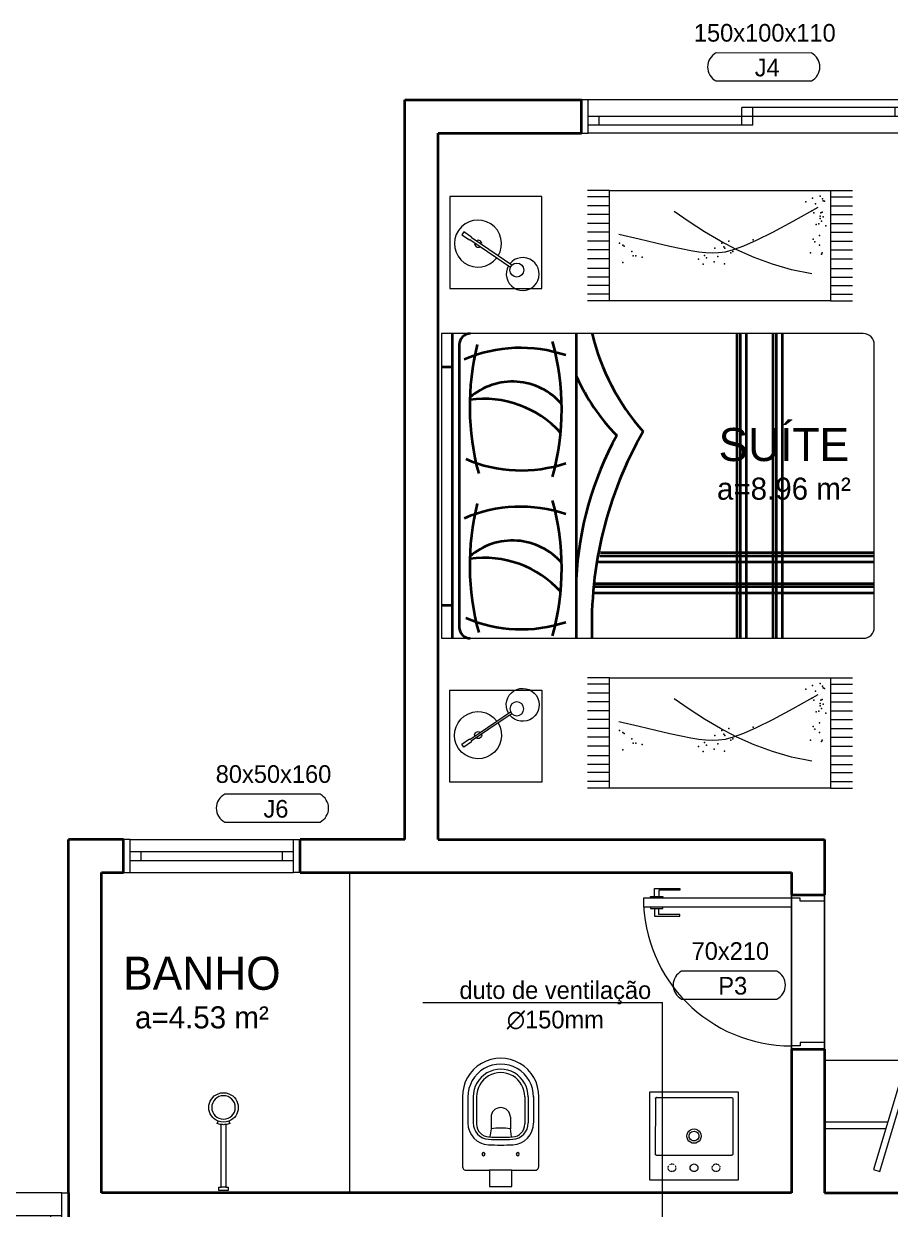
# Model space of a CAD drawing. Header units: millimetres. Extents: x 13204 to 24802, y 21209 to 40694.
# Drawn here: x 23448 to 23841, y 36718 to 37255 of the extents above; entities that cross this region are included whole.
import ezdxf
from ezdxf.enums import TextEntityAlignment as Align

# ---------------------------------------------------------------- set-up
doc = ezdxf.new("R2010")
doc.units = ezdxf.units.MM
doc.linetypes.add('CACHE', pattern=[0.24, 0.12, -0.12])
doc.linetypes.add('CONTINU', pattern=[0])
for name, color, linetype, lineweight in [('ESPECARQ', 2, 'Continuous', 20), ('Esquadrias', 2, 'Continuous', 20), ('Hachura', 8, 'Continuous', 0), ('Layout', 6, 'Continuous', 15), ('Layout-int', 1, 'Continuous', 40), ('Louças', 150, 'Continuous', 15), ('MOBILIÁRIO', 6, 'Continuous', 13), ('Moveis', 6, 'Continuous', 13), ('PAREDE', 1, 'Continuous', 40), ('Paredes', 1, 'Continuous', 40), ('PISO', 5, 'Continuous', 5), ('TEXTO', 4, 'Continuous', 5)]:
    doc.layers.add(name, color=color, linetype=linetype, lineweight=lineweight)
doc.styles.add('LANA', font='stylu.ttf')
doc.styles.add('REGUA60', font='cityb___.ttf', dxfattribs={"width": 1.4})

# ---------------------------------------------------------------- blocks, each defined once
blk = doc.blocks.new('7408317_p')
at = {"layer": 'Louças'}
blk.add_lwpolyline([(200, 198.7), (198.2, 200.5), (-198.3, 200.5), (-200, 198.7), (-200, -197.7), (-198.3, -199.5), (198.2, -199.5), (200, -197.7)], close=True, dxfattribs=at)
at = {"layer": 'Louças', "linetype": 'CACHE'}
for points in [[(-100, 161.5, 1.00004), (-100, 126.5)], [(-100, 126.5, 1.000058), (-100, 161.5)], [(100, 161.5, 1.000022), (100, 126.5)], [(100, 126.5, 1.000056), (100, 161.5)]]:
    blk.add_lwpolyline(points, format="xyb", dxfattribs=at)
at = {"layer": 'Louças', "linetype": 'CONTINU'}
for points in [[(0, 161.5, 1.00026), (0, 126.5)], [(0, 126.5, 1.000277), (0, 161.5)], [(-170.3, 87.5, 0.414587), (-175.3, 82.5)], [(175.4, 82.5, 0.414612), (170.4, 87.5)], [(0, 33, 1.000349), (0, -32)], [(0, 22.7, 1.000759), (0, -21.8)], [(0, -32, 1.000654), (0, 33)], [(0, -21.8, 1.000698), (0, 22.7)], [(-173.6, -173, -0.197042), (-175, -169.5)], [(-175, -169.5, 0.414578), (-170, -174.5)], [(-170, -174.5, -0.19704), (-173.6, -173)], [(170.6, -174.5, 0.413833), (175, -170.1)]]:
    blk.add_lwpolyline(points, format="xyb", dxfattribs=at)
for points in [[(-175, -169.5), (-175.3, 82.5)], [(-170.3, 87.5), (170.4, 87.5)], [(175, -170.1), (175.4, 82.5)], [(-170, -174.5), (170.6, -174.5)]]:
    blk.add_lwpolyline(points, dxfattribs=at)
blk = doc.blocks.new('7113117_p')
at = {"layer": 'Louças'}
blk.add_lwpolyline([(172.9, -144, 0.467984), (153.2, -124.3), (50, -124.3), (50, -50.4), (-50.4, -50.4), (-50.4, -124.3), (-153.6, -124.3, 0.441665), (-173.3, -144), (-173.3, -457.4, 1.008711), (172.9, -457.4)], format="xyb", close=True, dxfattribs=at)
at = {"layer": 'Louças', "linetype": 'CONTINU'}
blk.add_lwpolyline([(-50.4, -124.3), (50, -124.3)], dxfattribs=at)
at = {"layer": 'Louças', "color": 8, "linetype": 'CONTINU'}
for points in [[(-77.7, -190.6, 1), (-77.7, -204.4)], [(-77.7, -204.4, 1), (-77.7, -190.6)], [(77.7, -190.6, 1), (77.7, -204.4)], [(77.7, -204.4, 1), (77.7, -190.6)], [(-55.5, -240.3, 0.40075), (-148.8, -338.1)], [(-55, -265.2, 0.398103), (-124.8, -338.9)], [(55.1, -240.3, 0.027466), (-55.5, -240.3)], [(54.7, -265.2, 0.027933), (-55, -265.2)], [(124.4, -338.9, 0.398024), (54.7, -265.2)], [(148.4, -338.1, 0.400736), (55.1, -240.3)], [(-53.8, -275.4, 0.398153), (-109.4, -334.2)], [(53.4, -275.4, 0.02758), (-53.8, -275.4)], [(-43.9, -311.9, 0.088949), (43.5, -312)], [(109, -334.2, 0.398153), (53.4, -275.4)], [(-43.9, -364.6, 0.417873), (0, -408.2)], [(0, -408.2, 0.414762), (43.5, -364.6)], [(-148.8, -456.1, 1.005641), (148.4, -456.1)], [(-124.8, -457.4, 1.001107), (124.4, -457.1)], [(-109.4, -457.4, 1.001183), (109, -457.1)]]:
    blk.add_lwpolyline(points, format="xyb", dxfattribs=at)
for points in [[(-48.9, -275.2), (-43.9, -311.9)], [(-43.9, -364.6), (-43.9, -311.9)], [(43.5, -312), (48.5, -275.2)], [(43.5, -364.6), (43.5, -312)], [(-148.8, -458.5), (-148.8, -339)], [(-124.8, -457.4), (-124.8, -338.9)], [(-109.4, -457.4), (-109.4, -334.2)], [(109, -457.1), (109, -334.2)], [(124.4, -457.1), (124.4, -338.9)], [(148.4, -458.5), (148.4, -339)]]:
    blk.add_lwpolyline(points, dxfattribs=at)
blk = doc.blocks.new('Chu002')
at = {"layer": 'Louças'}
blk.add_line((-15, 23.1), (15, 23.1), dxfattribs=at)
blk.add_lwpolyline([(36.5, 657.1, 0.189243), (-36.5, 657.1, 0.681742), (-36.5, 470.9), (-43.2, 455.2, 0.063779), (-15, 447.8), (-15, 23.1), (-32, 23.1), (-32, 0), (32, 0), (32, 23.1), (15, 23.1), (15, 447.9, 0.063667), (43.1, 455.4), (36.5, 470.9, 0.681742)], format="xyb", close=True, dxfattribs=at)
blk.add_circle((0, 564), 80, dxfattribs=at)
for centre, radius, start, end in [((0, 564), 100, 248.5678, 291.4322), ((-0.3, 561.7), 114.8, 262.63886, 277.65289)]:
    blk.add_arc(centre, radius, start, end, dxfattribs=at)
blk = doc.blocks.new('*U13', base_point=(47994.74, 3576.54))
at = {"layer": 'Esquadrias'}
for p, q in [((47847.74, 3576.54), (47844.74, 3576.54)), ((47847.74, 3561.54), (47847.74, 3576.54)), ((47991.74, 3573.04), (47917.24, 3573.04)), ((47917.24, 3565.04), (47917.24, 3573.04)), ((47922.24, 3565.04), (47922.24, 3573.04)), ((47986.74, 3569.04), (47986.74, 3573.04)), ((47991.74, 3576.54), (47994.74, 3576.54)), ((47991.74, 3561.54), (47991.74, 3576.54)), ((47991.74, 3569.04), (47847.74, 3569.04)), ((47852.74, 3565.04), (47852.74, 3569.04)), ((47844.74, 3561.54), (47847.74, 3561.54)), ((47922.24, 3565.04), (47847.74, 3565.04)), ((47994.74, 3561.54), (47991.74, 3561.54))]:
    blk.add_line(p, q, dxfattribs=at)
at = {"layer": 'Esquadrias', "color": 0}
for p, q in [((47991.74, 3576.54), (47847.74, 3576.54)), ((47991.74, 3561.54), (47847.74, 3561.54))]:
    blk.add_line(p, q, dxfattribs=at)
blk = doc.blocks.new('*U27', base_point=(58504.28, 5792.06))
at = {"layer": 'Esquadrias'}
for p, q in [((58427.28, 5792.06), (58424.28, 5792.06)), ((58427.28, 5777.06), (58427.28, 5792.06)), ((58501.28, 5792.06), (58504.28, 5792.06)), ((58501.28, 5777.06), (58501.28, 5792.06)), ((58501.28, 5786.56), (58427.28, 5786.56)), ((58432.28, 5782.56), (58432.28, 5786.56)), ((58496.28, 5782.56), (58496.28, 5786.56)), ((58501.28, 5782.56), (58427.28, 5782.56)), ((58424.28, 5777.06), (58427.28, 5777.06)), ((58504.28, 5777.06), (58501.28, 5777.06))]:
    blk.add_line(p, q, dxfattribs=at)
at = {"layer": 'Esquadrias', "color": 0}
for p, q in [((58501.28, 5792.06), (58427.28, 5792.06)), ((58501.28, 5777.06), (58427.28, 5777.06))]:
    blk.add_line(p, q, dxfattribs=at)
blk = doc.blocks.new('*U7', base_point=(47649.74, 4231.15))
at = {"layer": 'Esquadrias'}
for p, q in [((47648.24, 4298.15), (47644.24, 4298.15)), ((47644.24, 4298.15), (47644.24, 4231.15)), ((47648.24, 4231.15), (47648.24, 4298.15)), ((47643.49, 4293.15), (47639.99, 4293.15)), ((47639.99, 4293.15), (47639.99, 4281.65)), ((47640.74, 4281.65), (47640.74, 4291.15)), ((47640.74, 4291.15), (47643.49, 4291.15)), ((47644.24, 4294.9), (47643.49, 4294.9)), ((47643.49, 4294.9), (47643.49, 4289.4)), ((47648.24, 4294.9), (47648.99, 4294.9)), ((47648.99, 4294.9), (47648.99, 4289.4)), ((47648.99, 4293.15), (47652.49, 4293.15)), ((47651.74, 4291.15), (47648.99, 4291.15)), ((47651.74, 4281.65), (47651.74, 4291.15)), ((47652.49, 4293.15), (47652.49, 4281.65)), ((47643.49, 4289.4), (47644.24, 4289.4)), ((47648.99, 4289.4), (47648.24, 4289.4)), ((47639.99, 4281.65), (47640.74, 4281.65)), ((47652.49, 4281.65), (47651.74, 4281.65)), ((47581.24, 4231.15), (47579.74, 4231.15)), ((47581.24, 4227.15), (47581.24, 4231.15)), ((47582.74, 4227.15), (47581.24, 4227.15)), ((47582.74, 4216.15), (47582.74, 4227.15)), ((47644.24, 4231.15), (47648.24, 4231.15)), ((47646.74, 4216.15), (47646.74, 4227.15)), ((47646.74, 4227.15), (47648.24, 4227.15)), ((47648.24, 4231.15), (47649.74, 4231.15)), ((47648.24, 4227.15), (47648.24, 4231.15)), ((47579.74, 4216.15), (47582.74, 4216.15)), ((47649.74, 4216.15), (47646.74, 4216.15))]:
    blk.add_line(p, q, dxfattribs=at)
at = {"layer": 'Esquadrias', "color": 0}
blk.add_arc((47648.24, 4231.15), 67, 90, 180, dxfattribs=at)
blk = doc.blocks.new('*U61', base_point=(58349.85, 5643.23))
at = {"layer": 'Esquadrias'}
for p, q in [((58292.85, 5643.23), (58289.85, 5643.23)), ((58292.85, 5618.23), (58292.85, 5643.23)), ((58346.85, 5643.23), (58349.85, 5643.23)), ((58346.85, 5618.23), (58346.85, 5643.23)), ((58346.85, 5632.73), (58292.85, 5632.73)), ((58346.85, 5628.73), (58292.85, 5628.73)), ((58297.85, 5628.73), (58297.85, 5632.73)), ((58341.85, 5628.73), (58341.85, 5632.73)), ((58289.85, 5618.23), (58292.85, 5618.23)), ((58349.85, 5618.23), (58346.85, 5618.23))]:
    blk.add_line(p, q, dxfattribs=at)
at = {"layer": 'Esquadrias', "color": 0}
for p, q in [((58346.85, 5643.23), (58292.85, 5643.23)), ((58289.85, 5618.23), (58289.85, 5618.23)), ((58349.85, 5618.23), (58289.85, 5618.23)), ((58349.85, 5618.23), (58349.85, 5618.23))]:
    blk.add_line(p, q, dxfattribs=at)
blk = doc.blocks.new('*U44', base_point=(58681.27, 6080.14))
blk = doc.blocks.new('*U55', base_point=(58441.78, 6014.14))
blk = doc.blocks.new('INDESQ2')
at = {"color": 0, "linetype": 'ByBlock'}
for p, q in [((4.32, 2.96), (-4.32, 2.96)), ((-4.32, 0.44), (4.32, 0.44))]:
    blk.add_line(p, q, dxfattribs=at)
at = {"color": 0}
for centre, start, end in [((-3.67, 1.7), 117.3654, 242.6346), ((3.67, 1.7), 297.3654, 62.6346)]:
    blk.add_arc(centre, 1.42, start, end, dxfattribs=at)
at = {"style": 'REGUA60', "width": 1.4, "flags": 9}
blk.add_attdef('LOCAL', text='', height=1.5, dxfattribs=at).set_placement((-0.08, -4.35), align=Align.CENTER)
at = {"layer": 'ESPECARQ', "color": 0, "style": 'REGUA60'}
for tag, width, p in [('COD', 1.1, (-0.08, 0.95)), ('DIM', 1.4, (-0.08, -2.17))]:
    blk.add_attdef(tag, text='', height=1.5, dxfattribs=dict(at, width=width)).set_placement(p, align=Align.CENTER)
blk = doc.blocks.new('Conj138x188_t')
at = {"linetype": 'Continuous', "lineweight": 0, "flags": 128}
blk.add_lwpolyline([(690, 1910, 0.414214), (640, 1960), (-640, 1960, 0.414214), (-690, 1910), (-690, 0), (690, 0)], format="xyb", close=True, dxfattribs=at)
at = {"layer": 'Layout-int', "color": 0}
for p, q in [((301.9, 720), (301.9, 1960)), ((315.9, 716.7), (315.9, 1960)), ((343.8, 710.6), (343.8, 1960)), ((441.8, 693.7), (441.8, 1960)), ((455.8, 691.8), (455.8, 1960)), ((483.7, 688.5), (483.7, 1960)), ((690, 1544.3), (-690, 1544.3)), ((690, 1516.4), (-690, 1516.4)), ((690, 1502.4), (-690, 1502.4)), ((690, 1381.2), (-690, 1381.2)), ((690, 1353.3), (-690, 1353.3)), ((690, 1339.3), (-690, 1339.3)), ((-690, 610), (690, 610)), ((-640, 80), (640, 80)), ((690, 50), (-690, 50)), ((-540, 0), (-540, 50)), ((540, 0), (540, 50))]:
    blk.add_line(p, q, dxfattribs=at)
for centre, radius, start, end in [((-938.2, 1699.8), 1047.9, 283.6988, 311.3018), ((630.4, 2450.8), 1770.6, 240.3117, 271.9293), ((-880.1, 1460.8), 932.5, 294.1575, 314.2921), ((492.9, 2109.2), 1500.8, 241.2529, 267.3452), ((-348.6, -610.6), 1155, 74.5447, 105.3556), ((14.8, 357.5), 640.4, 161.2655, 203.4355), ((-178.1, 321.4), 294.5, 130.8818, 221.0054), ((75, 192), 469.4, 132.2899, 187.8553), ((-708.7, 361.2), 638.2, 336.7646, 18.4146), ((371.2, -610.6), 1155, 74.5447, 105.3556), ((734.5, 357.5), 640.4, 161.2655, 203.4355), ((541.7, 321.4), 294.5, 130.8818, 221.0054), ((794.7, 192), 469.4, 132.2899, 187.8553), ((11.1, 361.2), 638.2, 336.7646, 18.4146), ((-360.2, 1282.4), 1155, 255.9698, 285.2769), ((359.6, 1282.4), 1155, 255.9698, 285.2769), ((-640, 130), 50, 180, 270), ((640, 130), 50, 270, 0)]:
    blk.add_arc(centre, radius, start, end, dxfattribs=at)
blk = doc.blocks.new('LUPLS003')
at = {"layer": 'MOBILIÁRIO', "color": 8}
for p, q in [((-50.8, 9.5), (-101.6, 9.5)), ((-101.6, 9.5), (-101.6, -9.5)), ((-50.8, 6.4), (-50.8, 9.5)), ((126.8, 6.4), (-50.8, 6.4)), ((215.9, 6.4), (203.4, 6.4)), ((-101.6, -9.5), (-50.8, -9.5)), ((-50.8, -6.4), (126.8, -6.4)), ((-50.8, -9.5), (-50.8, -6.4)), ((203.4, -6.4), (215.9, -6.4))]:
    blk.add_line(p, q, dxfattribs=at)
blk.add_lwpolyline([(126.8, -6.4), (203.4, -6.4, 27.96424), (203.4, 6.4), (126.8, 6.4, 39.974984)], format="xyb", close=True, dxfattribs=at)
blk.add_circle((254, 0), 38.1, dxfattribs=at)
for start, end in [(19.47122, 160.52878), (199.47122, 340.52878)]:
    blk.add_arc((0, 0), 19.1, start, end, dxfattribs=at)
blk = doc.blocks.new('Tapete3')
at = {"layer": 'Hachura'}
for p, q in [((-500, 250.2), (-600, 250.2)), ((-500, 219.9), (-600, 219.9)), ((500, 250.2), (600, 250.2)), ((500, 219.9), (600, 219.9)), ((-500, 179.9), (-600, 179.9)), ((500, 179.9), (600, 179.9)), ((-500, 143), (-600, 143)), ((500, 143), (600, 143)), ((-500, 103), (-600, 103)), ((-500, 59.5), (-600, 59.5)), ((500, 103), (600, 103)), ((500, 59.5), (600, 59.5)), ((-500, 19.5), (-600, 19.5)), ((500, 19.5), (600, 19.5)), ((-500, -20.5), (-600, -20.5)), ((500, -20.5), (600, -20.5)), ((-500, -60.5), (-600, -60.5)), ((-500, -100.5), (-600, -100.5)), ((500, -60.5), (600, -60.5)), ((500, -100.5), (600, -100.5)), ((-500, -140.5), (-600, -140.5)), ((500, -140.5), (600, -140.5)), ((-500, -180.5), (-600, -180.5)), ((500, -180.5), (600, -180.5)), ((-500, -220.5), (-600, -220.5)), ((-500, -250.2), (-600, -250.2)), ((500, -220.5), (600, -220.5)), ((500, -250.2), (600, -250.2))]:
    blk.add_line(p, q, dxfattribs=at)
blk.add_lwpolyline([(500, 249.8), (-500, 249.8), (-500, -250.2), (500, -250.2)], close=True, dxfattribs=at)
for points in [[(415.7, 128.4), (324.4, 109.7), (237.8, 84.7), (155.5, 54.1), (77.1, 18.8), (2.1, -20.4), (-70, -62.9), (-139.5, -107.7), (-207, -154.1)], [(-457.2, -52.2), (-366.2, -30.2), (-290.2, -12.1), (-227.3, 2.3), (-175.3, 13.6), (-132.2, 21.8), (-95.9, 27.5), (-64.3, 30.9), (-35.3, 32.3), (-6.7, 31.7), (24.6, 27.6), (61.6, 18.2), (107.6, 1.5), (165.8, -24.2), (239.3, -60.9), (331.2, -110.4), (444.8, -174.5)]]:
    blk.add_lwpolyline(points, dxfattribs=at)
for p in [(-439.8, 76), (-96.4, 61.4), (-76, 84.7), (-61.5, 55.6), (-26.6, 73.1), (20, 81.8), (-434, 3.2), (-399, 26.5), (-393.2, 46.9), (-381.6, 46.9), (-352.5, 52.7), (-70.2, 44), (-23.7, 11.9), (-9.1, 49.8), (17.1, 6.1), (22.9, 11.9), (49.1, 32.3), (57.8, 26.5), (409.9, 32.3), (459.4, 38.1), (462.3, 32.3), (-454.3, -11.4), (-439.8, -2.6), (8.3, -11.4), (40.3, -20.1), (150.9, -26), (421.5, -28.9), (430.3, -17.2), (450.6, -2.6), (450.6, -46.3), (436.1, -95.9), (447.7, -98.8), (479.7, -90), (415.7, -157), (424.5, -148.3), (453.6, -122.1), (453.6, -133.7), (456.5, -148.3), (459.4, -110.4), (462.3, -151.2), (468.1, -130.8), (389.5, -197.8), (433.2, -189.1), (465.2, -212.4), (468.1, -203.6), (473.9, -200.7), (473.9, -200.7), (418.6, -215.3), (453.6, -224)]:
    blk.add_point(p, dxfattribs=at)

msp = doc.modelspace()

# ---------------------------------------------------------------- linework, layer by layer
at = {"layer": 'Louças'}
msp.add_line((23596.07, 36725.87), (23596.07, 36870.87), dxfattribs=at)
at = {"layer": 'MOBILIÁRIO'}
msp.add_line((23811.07, 36785.87), (24081.07, 36785.87), dxfattribs=at)
at = {"layer": 'MOBILIÁRIO', "color": 8}
for p, q in [((23839.76, 36757.87), (23811.07, 36757.87)), ((23838.86, 36754.87), (23811.07, 36754.87))]:
    msp.add_line(p, q, dxfattribs=at)
msp.add_lwpolyline([(23833.3, 36736.35), (23836.14, 36735.5), (23848.66, 36777.28), (23845.83, 36778.13)], close=True, dxfattribs=at)
msp.add_lwpolyline([(23833.3, 36736.35), (23836.14, 36735.5), (23848.66, 36777.28), (23845.83, 36778.13)], close=True, dxfattribs=at)
at = {"layer": 'Moveis'}
for points in [[(23641.35, 37177.07), (23641.35, 37135.4), (23683.02, 37135.4), (23683.02, 37177.07), (23641.35, 37177.07)], [(23641.35, 36911.83), (23641.35, 36953.49), (23683.02, 36953.49), (23683.02, 36911.83), (23641.35, 36911.83)]]:
    msp.add_lwpolyline(points, dxfattribs=at)
at = {"layer": 'PAREDE'}
for p, q in [((23493.62, 36885.87), (23468.62, 36885.87)), ((23621.07, 36885.87), (23573.62, 36885.87))]:
    msp.add_line(p, q, dxfattribs=at)
at = {"layer": 'Paredes'}
for p, q in [((23621.07, 36885.87), (23621.07, 37220.87)), ((23621.07, 37220.87), (23701.07, 37220.87)), ((23701.07, 37205.87), (23701.07, 37220.87)), ((23636.07, 36885.87), (23636.07, 37205.87)), ((23636.07, 37205.87), (23701.07, 37205.87)), ((23468.62, 36725.87), (23468.62, 36885.87)), ((23493.62, 36870.87), (23493.62, 36885.87)), ((23573.62, 36870.87), (23573.62, 36885.87)), ((23636.07, 36885.87), (23811.07, 36885.87)), ((23811.07, 36885.87), (23811.07, 36860.87)), ((23483.62, 36725.87), (23483.62, 36870.87)), ((23483.62, 36870.87), (23493.62, 36870.87)), ((23573.62, 36870.87), (23796.07, 36870.87)), ((23796.07, 36870.87), (23796.07, 36860.87)), ((23796.07, 36860.87), (23811.07, 36860.87)), ((23796.07, 36790.87), (23796.07, 36725.87)), ((23796.07, 36790.87), (23811.07, 36790.87)), ((23811.07, 36790.87), (23811.07, 36725.87)), ((23468.62, 36725.87), (23468.62, 36700.87)), ((23796.07, 36725.87), (23483.62, 36725.87)), ((23811.07, 36725.87), (24181.07, 36725.87))]:
    msp.add_line(p, q, dxfattribs=at)
at = {"layer": 'PISO'}
for points in [[(23811.07, 36860.87), (23811.07, 36790.87), (23796.07, 36790.87), (23796.07, 36860.87)], [(23811.07, 36790.87), (23811.07, 36860.87), (23796.07, 36860.87), (23796.07, 36790.87)]]:
    msp.add_lwpolyline(points, close=True, dxfattribs=at)
at = {"layer": 'TEXTO'}
for p in [(23629.15, 36812), (23737.69, 36705.09)]:
    msp.add_line(p, (23737.69, 36812), dxfattribs=at)

# ---------------------------------------------------------------- block references
at = {"layer": 'Esquadrias', "color": 5, "xscale": -1, "yscale": -1, "rotation": 180}
msp.add_blockref('*U13', (23851.07, 37220.87), dxfattribs=at)
at = {"layer": 'Esquadrias', "color": 5, "xscale": -1}
msp.add_blockref('*U27', (23493.62, 36885.87), dxfattribs=at)
at = {"layer": 'Esquadrias', "color": 5, "rotation": 90}
msp.add_blockref('*U7', (23796.07, 36860.87), dxfattribs=at)
at = {"layer": 'Esquadrias', "color": 5}
msp.add_blockref('*U61', (23468.62, 36725.87), dxfattribs=at)
at = {"layer": 'Layout', "color": 8}
for name, p, xscale, yscale, zscale, rotation in [('Tapete3', (23763.7, 37154.88), -0.1000000000058208, 0.09999999999854481, 0.1, 180), ('Conj138x188_t', (23637.62, 37046.02), 0.1000000000000014, 0.1000000000000014, 0.1000000000000014, 270), ('Tapete3', (23763.7, 36934.14), -0.1000000000058208, 0.09999999999854481, 0.1, 180)]:
    msp.add_blockref(name, p, dxfattribs=dict(at, xscale=xscale, yscale=yscale, zscale=zscale, rotation=rotation))
at = {"layer": 'Louças', "yscale": 0.1000000000349246, "zscale": 0.1, "rotation": 180}
for name, p, xscale in [('7113117_p', (23664.39, 36723.6), 0.1000000000349246), ('7408317_p', (23751.97, 36751.58), -0.1000000000349246)]:
    msp.add_blockref(name, p, dxfattribs=dict(at, xscale=xscale))
at = {"layer": 'Louças', "xscale": -0.06666666670935228, "yscale": 0.06666666670935228, "zscale": 0.06666666666666667}
msp.add_blockref('Chu002', (23538.89, 36726.9), dxfattribs=at)
at = {"layer": 'MOBILIÁRIO', "color": 8, "yscale": 0.08333333333575865, "zscale": 0.08333333333333334}
for p, xscale, rotation in [((23654.21, 37155.72), 0.08333333332634918, 325.8241122608316), ((23654.21, 36933.17), -0.08333333332419435, 214.1758877280808)]:
    msp.add_blockref('LUPLS003', p, dxfattribs=dict(at, xscale=xscale, rotation=rotation))
at = {"layer": 'TEXTO'}
ref = msp.add_blockref('INDESQ2', (23783.53, 37244.33), dxfattribs=dict(at, xscale=4.999999999999704, yscale=4.999999999999704, zscale=4.999999999999704, rotation=179.9934355835996))
ref.add_attrib('COD', 'J4', dxfattribs={"layer": 'ESPECARQ', "color": 0, "height": 8, "rotation": 359.9934, "style": 'LANA'}).set_placement((23785.12, 37231.54), align=Align.CENTER)
ref.add_attrib('DIM', '150x100x110', dxfattribs={"layer": 'ESPECARQ', "color": 0, "height": 8, "rotation": 359.9934, "style": 'LANA'}).set_placement((23784.01, 37247.28), align=Align.CENTER)
ref = msp.add_blockref('*U44', (23792.65, 37057.29), dxfattribs=at)
ref.add_attrib('AMBIENTE', 'SUÍTE', dxfattribs={"color": 0, "height": 15, "style": 'LANA'}).set_placement((23792.65, 37057.29), align=Align.CENTER)
ref.add_attrib('ÁREA', 'a=8.96 m²', dxfattribs={"color": 0, "height": 10, "style": 'LANA'}).set_placement((23792.65, 37039.79), align=Align.CENTER)
ref = msp.add_blockref('INDESQ2', (23561.03, 36908.57), dxfattribs=dict(at, xscale=4.999999999999704, yscale=4.999999999999704, zscale=4.999999999999704, rotation=179.9933850202378))
ref.add_attrib('COD', 'J6', dxfattribs={"layer": 'ESPECARQ', "color": 0, "height": 8, "rotation": 359.9934, "style": 'LANA'}).set_placement((23562.62, 36895.78), align=Align.CENTER)
ref.add_attrib('DIM', '80x50x160', dxfattribs={"layer": 'ESPECARQ', "color": 0, "height": 8, "rotation": 359.9934, "style": 'LANA'}).set_placement((23561.52, 36911.52), align=Align.CENTER)
ref = msp.add_blockref('INDESQ2', (23767.93, 36828.41), dxfattribs=dict(at, xscale=4.999999999999704, yscale=4.999999999999704, zscale=4.999999999999704, rotation=179.9933850202378))
ref.add_attrib('COD', 'P3', dxfattribs={"layer": 'ESPECARQ', "color": 0, "height": 8, "rotation": 359.9934, "style": 'LANA'}).set_placement((23769.52, 36815.63), align=Align.CENTER)
ref.add_attrib('DIM', '70x210', dxfattribs={"layer": 'ESPECARQ', "color": 0, "height": 8, "rotation": 359.9934, "style": 'LANA'}).set_placement((23768.41, 36831.36), align=Align.CENTER)
ref = msp.add_blockref('*U55', (23529.09, 36817.8), dxfattribs=at)
ref.add_attrib('AMBIENTE', 'BANHO', dxfattribs={"color": 0, "height": 15, "style": 'LANA'}).set_placement((23529.09, 36817.8), align=Align.CENTER)
ref.add_attrib('ÁREA', 'a=4.53 m²', dxfattribs={"color": 0, "height": 10, "style": 'LANA'}).set_placement((23529.09, 36800.3), align=Align.CENTER)

# ---------------------------------------------------------------- texts
at = {"layer": 'TEXTO', "insert": (23689.15, 36810.72), "char_height": 8, "width": 175.9752, "attachment_point": 5, "style": 'LANA'}
msp.add_mtext('duto de ventilação\\P∅150mm', dxfattribs=at)

doc.saveas('drawing.dxf')
